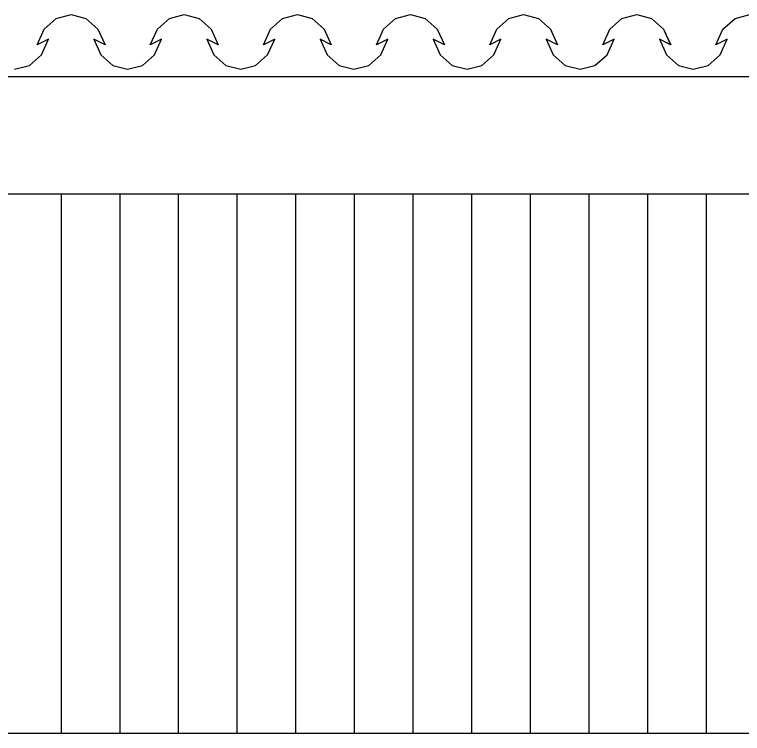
# Model space of a CAD drawing. Header units: millimetres. Extents: x 128 to 761, y 122 to 191.
# Drawn here: x 187.685 to 188.926, y 182.622 to 183.848 of the extents above; entities that cross this region are included whole.
import ezdxf

# ---------------------------------------------------------------- set-up
doc = ezdxf.new("R2010")
doc.units = ezdxf.units.MM
doc.layers.add('LINVISTA', color=1, linetype='Continuous')

# ---------------------------------------------------------------- blocks, each defined once
blk = doc.blocks.new('TELHAVISTA')
at = {"layer": 'LINVISTA', "color": 2}
blk.add_lwpolyline([(-0.1969, 0.0096), (-0.1716, 0.0161), (-0.1511, 0.0344), (-0.139, 0.0611), (-0.1583, 0.0514), (-0.1462, 0.0781), (-0.1257, 0.0964), (-0.1004, 0.1029), (-0.0752, 0.0964), (-0.0546, 0.0781), (-0.0426, 0.0514), (-0.0618, 0.0611), (-0.0498, 0.0344), (-0.0292, 0.0161), (-0.004, 0.0096), (0.0213, 0.0161), (0.0419, 0.0344), (0.0539, 0.0611), (0.0346, 0.0514), (0.0467, 0.0781), (0.0673, 0.0964), (0.0925, 0.1029), (0.1178, 0.0964), (0.1383, 0.0781), (0.1504, 0.0514), (0.1311, 0.0611), (0.1432, 0.0344), (0.1637, 0.0161), (0.189, 0.0096), (0.2142, 0.0161), (0.2348, 0.0344), (0.2469, 0.0611), (0.2276, 0.0514), (0.2396, 0.0781), (0.2602, 0.0964), (0.2855, 0.1029), (0.3107, 0.0964), (0.3313, 0.0781), (0.3433, 0.0514), (0.3241, 0.0611), (0.3361, 0.0344), (0.3567, 0.0161), (0.3819, 0.0096), (0.4072, 0.0161), (0.4277, 0.0344), (0.4398, 0.0611), (0.4205, 0.0514), (0.4326, 0.0781), (0.4531, 0.0964), (0.4784, 0.1029), (0.5037, 0.0964), (0.5242, 0.0781), (0.5363, 0.0514), (0.517, 0.0611), (0.529, 0.0344), (0.5496, 0.0161), (0.5749, 0.0096), (0.6001, 0.0161), (0.6207, 0.0344), (0.6327, 0.0611), (0.6135, 0.0514), (0.6255, 0.0781), (0.6461, 0.0964), (0.6713, 0.1029), (0.6966, 0.0964), (0.7172, 0.0781), (0.7292, 0.0514), (0.7099, 0.0611), (0.722, 0.0344), (0.7425, 0.0161), (0.7678, 0.0096), (0.7931, 0.0161), (0.8136, 0.0344), (0.8257, 0.0611), (0.8064, 0.0514), (0.8185, 0.0781), (0.839, 0.0964), (0.8643, 0.1029), (0.8895, 0.0964), (0.9101, 0.0781), (0.9221, 0.0514), (0.9029, 0.0611), (0.9149, 0.0344), (0.9355, 0.0161), (0.9607, 0.0096)], dxfattribs=at)

msp = doc.modelspace()

# ---------------------------------------------------------------- hatches: boundary and pattern name
h = msp.add_hatch()
h.set_pattern_fill('_U', color=8, scale=0.1, angle=90, style=0, pattern_type=0)
h.set_pattern_definition([(90, (-207.03534, -54.41034), (-0.1, 6e-18), [])])
h.paths.add_polyline_path([(179.8256, 183.5417), (177.6811, 182.6217), (189.4811, 182.6217), (189.4811, 183.5417)])

# ---------------------------------------------------------------- linework, layer by layer
at = {"color": 2}
for p, q in [((189.4811, 183.7417), (179.7813, 183.7417)), ((189.4811, 183.5417), (179.8256, 183.5417)), ((195.7117, 182.6217), (177.6811, 182.6217))]:
    msp.add_line(p, q, dxfattribs=at)
at = {"layer": 'LINVISTA', "color": 2}
for p, q in [((188.7002, 183.823), (188.7207, 183.8413)), ((188.7207, 183.8413), (188.746, 183.8478)), ((188.746, 183.8478), (188.7712, 183.8413)), ((188.7712, 183.8413), (188.7918, 183.823)), ((188.8931, 183.823), (188.9137, 183.8413)), ((188.9137, 183.8413), (188.9389, 183.8478)), ((188.6881, 183.7963), (188.7002, 183.823)), ((188.7918, 183.823), (188.8039, 183.7963)), ((188.8811, 183.7963), (188.8931, 183.823)), ((188.7074, 183.806), (188.6881, 183.7963)), ((188.6953, 183.7793), (188.7074, 183.806)), ((188.8039, 183.7963), (188.7846, 183.806)), ((188.7846, 183.806), (188.7966, 183.7793)), ((188.9003, 183.806), (188.8811, 183.7963)), ((188.8883, 183.7793), (188.9003, 183.806)), ((188.6748, 183.761), (188.6953, 183.7793)), ((188.7966, 183.7793), (188.8172, 183.761)), ((188.8677, 183.761), (188.8883, 183.7793)), ((188.6495, 183.7545), (188.6748, 183.761)), ((188.8172, 183.761), (188.8425, 183.7545)), ((188.8425, 183.7545), (188.8677, 183.761))]:
    msp.add_line(p, q, dxfattribs=at)

# ---------------------------------------------------------------- block references
msp.add_blockref('TELHAVISTA', (187.8817, 183.7449))

doc.saveas('drawing.dxf')
